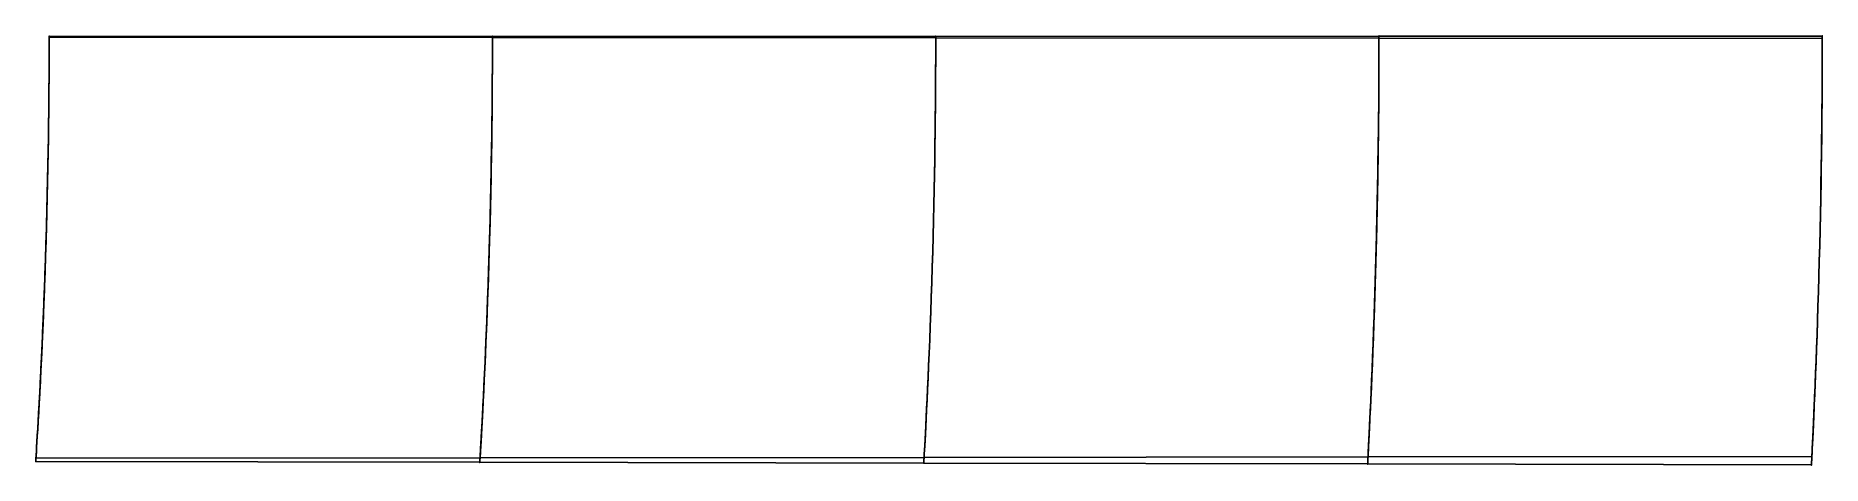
# Model space of a CAD drawing. Extents: x 311.4 to 394, y -19.8 to 0.
import ezdxf

# ---------------------------------------------------------------- set-up
doc = ezdxf.new("R2010")
doc.units = 0

msp = doc.modelspace()

# ---------------------------------------------------------------- linework, layer by layer
at = {"layer": '1', "color": 4}
for points in [[(311.999996, -0.049596, 2.816808), (311.999997, -0.042837, 2.812756), (311.999998, -0.036064, 2.809425), (311.999999, -0.029428, 2.806889), (311.999999, -0.023072, 2.805204), (312, -0.017137, 2.804406), (312, -0.011751, 2.804513), (312, -0.007034, 2.805522), (312, -0.003088, 2.807412), (312, 0, 2.81014), (312, 0.002163, 2.813647), (312, 0.003354, 2.817857), (312, 0.003547, 2.822677), (312, 0.002737, 2.828001), (312, 0.000944, 2.833714), (312, -0.001795, 2.83969), (312, -0.005418, 2.845798), (312, -0.009847, 2.851905), (312, -0.014984, 2.857878)], [(332.499994, -0.064312, 2.116462), (332.499995, -0.055553, 2.1112), (332.499997, -0.046814, 2.106882), (332.499998, -0.03827, 2.103593), (332.499999, -0.030094, 2.101401), (332.499999, -0.022447, 2.100348), (332.5, -0.015484, 2.100456), (332.5, -0.009343, 2.101722), (332.5, -0.004147, 2.104121), (332.5, 0, 2.107605), (332.5, 0.003015, 2.112104), (332.5, 0.004839, 2.117529), (332.5, 0.005435, 2.12377), (332.5, 0.004791, 2.130703), (332.5, 0.002921, 2.13819), (332.5, -0.000138, 2.146081), (332.5, -0.004323, 2.154218), (332.5, -0.009552, 2.162439), (332.5, -0.01572, 2.170579)], [(352.999991, -0.079911, 1.416168), (352.999993, -0.069042, 1.409652), (352.999995, -0.058239, 1.404316), (352.999997, -0.0477, 1.400255), (352.999998, -0.037617, 1.397545), (352.999999, -0.028173, 1.396234), (352.999999, -0.019542, 1.396346), (353, -0.011879, 1.397879), (353, -0.005326, 1.400805), (353, 0, 1.40507), (353, 0.004001, 1.410597), (353, 0.006605, 1.417285), (353, 0.007764, 1.425012), (353, 0.007458, 1.433638), (353, 0.005694, 1.443004), (353, 0.002503, 1.452942), (353, -0.002056, 1.463269), (353, -0.0079, 1.473798), (353, -0.014922, 1.484337)], [(373.499988, -0.096353, 0.715855), (373.499991, -0.083276, 0.708061), (373.499993, -0.070321, 0.701691), (373.499996, -0.057704, 0.696852), (373.499997, -0.045634, 0.693624), (373.499998, -0.034311, 0.692059), (373.499999, -0.023924, 0.692184), (373.5, -0.014644, 0.693996), (373.5, -0.006625, 0.697466), (373.5, 0, 0.702535), (373.5, 0.005122, 0.709119), (373.5, 0.008655, 0.71711), (373.5, 0.010544, 0.726374), (373.5, 0.010755, 0.736758), (373.5, 0.009287, 0.74809), (373.5, 0.006165, 0.760182), (373.5, 0.00144, 0.772834), (373.5, -0.004808, 0.785836), (373.5, -0.012476, 0.798974)], [(393.999984, -0.113623, 0.015463), (393.999988, -0.098246, 0.006381), (393.999991, -0.083056, -0.001022), (393.999994, -0.068282, -0.006635), (393.999996, -0.054147, -0.010373), (393.999998, -0.040864, -0.01218), (393.999999, -0.028633, -0.012029), (394, -0.017638, -0.009923), (394, -0.008046, -0.005893), (394, 0, 0), (394, 0.006379, 0.007666), (394, 0.010995, 0.01699), (394, 0.01378, 0.027832), (394, 0.014692, 0.040027), (394, 0.013718, 0.053392), (394, 0.010874, 0.067727), (394, 0.006203, 0.082814), (394, -0.000223, 0.098428), (394, -0.008309, 0.114334)]]:
    msp.add_polyline3d(points, dxfattribs=at)
at = {"layer": '1', "color": 7}
for points in [[(312, 0, -82), (312, 0, 0), (312, 0, 2.81014), (312, 0, 3.174418), (312, 0, 3.538695), (312, 0, 3.902973), (312, 0, 4.267251), (312, 0, 4.631528), (312, 0, 4.995806), (312, 0, 5.360084), (312, 0, 5.724361), (312, 0, 6.088639), (312, 0, 6.452917), (312, 0, 6.817194), (312, 0, 7.181472), (312, 0, 7.54575), (312, 0, 7.910027), (312, 0, 8.274305), (312, 0, 8.638583), (312, 0, 9.00286), (312, 0, 9.367138), (312, 0, 9.731416), (312, 0, 10.095693), (312, 0, 10.459971), (312, 0, 10.824249), (312, 0, 11.188526), (312, 0, 11.552804), (312, 0, 11.917082), (312, 0, 12.281359), (312, 0, 12.645637), (312, 0, 13.009915), (312, 0, 13.374192), (312, 0, 13.73847), (312, 0, 14.102748), (312, 0, 14.467025), (312, 0, 14.831303), (312, 0, 15.195581), (312, 0, 15.559858), (312, 0, 15.924136), (312, 0, 16.288414), (312, 0, 16.652691), (312, 0, 17.016969), (312, 0, 17.381247), (312, 0, 17.745524), (312, 0, 18.109802), (312, 0, 18.47408), (312, 0, 18.838357), (312, 0, 19.202635), (312, 0, 19.566913), (312, 0, 19.93119), (312, 0, 20.295468), (312, 0, 20.659746), (312, 0, 21.024023), (312, 0, 21.388301), (312, 0, 21.752579), (312, 0, 22.116856), (312, 0, 22.481134), (312, 0, 22.845412), (312, 0, 23.209689), (312, 0, 23.573967), (312, 0, 23.938245), (312, 0, 24.302522), (312, 0, 24.6668), (312, 0, 27), (312, 0, 109)], [(394, 0, -82), (394, 0, 0), (394, 0, 0.455203), (394, 0, 0.910407), (394, 0, 1.36561), (394, 0, 1.820813), (394, 0, 2.276017), (394, 0, 2.73122), (394, 0, 3.186423), (394, 0, 3.641627), (394, 0, 4.09683), (394, 0, 4.552033), (394, 0, 5.007237), (394, 0, 5.46244), (394, 0, 5.917643), (394, 0, 6.372847), (394, 0, 6.82805), (394, 0, 7.283253), (394, 0, 7.738457), (394, 0, 8.19366), (394, 0, 8.648863), (394, 0, 9.104067), (394, 0, 9.55927), (394, 0, 10.014473), (394, 0, 10.469677), (394, 0, 10.92488), (394, 0, 11.380083), (394, 0, 11.835287), (394, 0, 12.29049), (394, 0, 12.745693), (394, 0, 13.200897), (394, 0, 13.6561), (394, 0, 14.111303), (394, 0, 14.566507), (394, 0, 15.02171), (394, 0, 15.476913), (394, 0, 15.932117), (394, 0, 16.38732), (394, 0, 16.842523), (394, 0, 17.297727), (394, 0, 17.75293), (394, 0, 18.208133), (394, 0, 18.663337), (394, 0, 19.11854), (394, 0, 19.573743), (394, 0, 20.028947), (394, 0, 20.48415), (394, 0, 20.939353), (394, 0, 21.394557), (394, 0, 21.84976), (394, 0, 22.304963), (394, 0, 22.760167), (394, 0, 23.21537), (394, 0, 23.670573), (394, 0, 24.125777), (394, 0, 24.58098), (394, 0, 25.036183), (394, 0, 25.491387), (394, 0, 25.94659), (394, 0, 26.401793), (394, 0, 26.856997), (394, 0, 27.3122), (394, 0, 109)], [(311.999996, -0.049596, 2.816808), (332.499994, -0.064312, 2.116462), (352.999991, -0.079911, 1.416168), (373.499988, -0.096353, 0.715855), (393.999984, -0.113623, 0.015463)], [(312, -0.014984, 2.857878), (332.5, -0.01572, 2.170579), (353, -0.014922, 1.484337), (373.5, -0.012476, 0.798974), (394, -0.008309, 0.114334)], [(311.379214, -19.671936, 24.541572), (331.91549, -19.706793, 25.166457), (352.447384, -19.744398, 25.789255), (372.975619, -19.784791, 26.410005), (393.500761, -19.828032, 27.028668)], [(311.388997, -19.516468, 24.644151), (331.927717, -19.499762, 25.295393), (352.462069, -19.480492, 25.944942), (372.992776, -19.458643, 26.592828), (393.520413, -19.434098, 27.239086)]]:
    msp.add_polyline3d(points, dxfattribs=at)
at = {"layer": '1', "color": 1}
for points in [[(311.379214, -19.671936, 24.541572), (311.382617, -19.617998, 24.44954), (311.388409, -19.525851, 24.292908), (311.396552, -19.395559, 24.072706), (311.406991, -19.227219, 23.790371), (311.419655, -19.021001, 23.447729), (311.434457, -18.777093, 23.047023), (311.451349, -18.494796, 22.591547), (311.470223, -18.174158, 22.084533), (311.490852, -17.817096, 21.528307), (311.513127, -17.423308, 20.927166), (311.536936, -16.992271, 20.286015), (311.561947, -16.52734, 19.607296), (311.588075, -16.027207, 18.897281), (311.615008, -15.494729, 18.159481), (311.642493, -14.931727, 17.398481), (311.670349, -14.338527, 16.620385), (311.698187, -13.720077, 15.82783), (311.725891, -13.075502, 15.028463), (311.753046, -12.411221, 14.224032), (311.779517, -11.727429, 13.421709), (311.804968, -11.030041, 12.623812), (311.829247, -10.320888, 11.836307), (311.852118, -9.60504, 11.062257), (311.873421, -8.886458, 10.305661), (311.89307, -8.16778, 9.571742), (311.910908, -7.455546, 8.861791), (311.926978, -6.749825, 8.183345), (311.941167, -6.058744, 7.535663), (311.953564, -5.382753, 6.925544), (311.964163, -4.728765, 6.352809), (311.973045, -4.101125, 5.819528), (311.980348, -3.501752, 5.33002), (311.986162, -2.938522, 4.881646), (311.990664, -2.413685, 4.477413), (311.99402, -1.931697, 4.117399), (311.996406, -1.497475, 3.800568), (311.998016, -1.112666, 3.529084), (311.999023, -0.780923, 3.302266), (311.999589, -0.506401, 3.118246), (311.999863, -0.291966, 2.976066), (311.999969, -0.139316, 2.875583), (311.999996, -0.049596, 2.816808)], [(331.91549, -19.706793, 25.166457), (331.918582, -19.654642, 25.069103), (331.923847, -19.565534, 24.903404), (331.931252, -19.439497, 24.670417), (331.940752, -19.276588, 24.371618), (331.952287, -19.076931, 24.008882), (331.965783, -18.840624, 23.584528), (331.981223, -18.566578, 23.102099), (331.998521, -18.254654, 22.564991), (332.017449, -17.907076, 21.975425), (332.037931, -17.523197, 21.337953), (332.059902, -17.101807, 20.657985), (332.08302, -16.64686, 19.937739), (332.107244, -16.156384, 19.183951), (332.13229, -15.63303, 18.400481), (332.157905, -15.079007, 17.591793), (332.183968, -14.493488, 16.764922), (332.210059, -13.882596, 15.921957), (332.236143, -13.24368, 15.071947), (332.261754, -12.584774, 14.215784), (332.286825, -11.904458, 13.362065), (332.310978, -11.209996, 12.512379), (332.334109, -10.501891, 11.673996), (332.355949, -9.786388, 10.849351), (332.376366, -9.066502, 10.043573), (332.395251, -8.345486, 9.261565), (332.412451, -7.629694, 8.505242), (332.428018, -6.918319, 7.78305), (332.441803, -6.220762, 7.093599), (332.453913, -5.535868, 6.445353), (332.4643, -4.872265, 5.836931), (332.47305, -4.233346, 5.271684), (332.480278, -3.621446, 4.753675), (332.486054, -3.045355, 4.27986), (332.490549, -2.507014, 3.853721), (332.493916, -2.011435, 3.475036), (332.496321, -1.564209, 3.142365), (332.497953, -1.166858, 2.858078), (332.498981, -0.823314, 2.62141), (332.499564, -0.538562, 2.429833), (332.49985, -0.315988, 2.281971), (332.499963, -0.157492, 2.177531), (332.499994, -0.064312, 2.116462)], [(352.447384, -19.744398, 25.789255), (352.4502, -19.69407, 25.686592), (352.454995, -19.608079, 25.511888), (352.461743, -19.486406, 25.2662), (352.470405, -19.329083, 24.951036), (352.480931, -19.136182, 24.568323), (352.493262, -18.907681, 24.120485), (352.507404, -18.642152, 23.611262), (352.523295, -18.339201, 23.044234), (352.540706, -18.00141, 22.421529), (352.559585, -17.627788, 21.747939), (352.579914, -17.216402, 21.02935), (352.601342, -16.771804, 20.267805), (352.623863, -16.291449, 19.470422), (352.647231, -15.777536, 18.641546), (352.671172, -15.233007, 17.785312), (352.69564, -14.655568, 16.909861), (352.720177, -14.052649, 16.016672), (352.744821, -13.419804, 15.116143), (352.769063, -12.766691, 14.208391), (352.792893, -12.090269, 13.303301), (352.815903, -11.399049, 12.401928), (352.838028, -10.692338, 11.512676), (352.858965, -9.977531, 10.6374), (352.878616, -9.256475, 9.782487), (352.896841, -8.53345, 8.952239), (352.913501, -7.814131, 8.149553), (352.928648, -7.097138, 7.383474), (352.942104, -6.393082, 6.652114), (352.953993, -5.699019, 5.965595), (352.964224, -5.025571, 5.321265), (352.972891, -4.374736, 4.724034), (352.980083, -3.749767, 4.177299), (352.985855, -3.160055, 3.677972), (352.990371, -2.607338, 3.229874), (352.99377, -2.097249, 2.832479), (352.996209, -1.636062, 2.483984), (352.997874, -1.225256, 2.186875), (352.99893, -0.868972, 1.940392), (352.999535, -0.573128, 1.741324), (352.999835, -0.34171, 1.587847), (352.999956, -0.176858, 1.479502), (352.999991, -0.079911, 1.416168)], [(372.975619, -19.784791, 26.410005), (372.978184, -19.736368, 26.302124), (372.982555, -19.653587, 26.118451), (372.98871, -19.536425, 25.860106), (372.996619, -19.384846, 25.528655), (373.006237, -19.198881, 25.126077), (373.017517, -18.978468, 24.654843), (373.030494, -18.721654, 24.118986), (373.045118, -18.427958, 23.522171), (373.06116, -18.100292, 22.866479), (373.078595, -17.737295, 22.156914), (373.097447, -17.336245, 21.399892), (373.117354, -16.90237, 20.597227), (373.138339, -16.432586, 19.756394), (373.160193, -15.928594, 18.882241), (373.182633, -15.393916, 17.978673), (373.205668, -14.824958, 17.054789), (373.228805, -14.230571, 16.111458), (373.252163, -13.604159, 15.160543), (373.275176, -12.957339, 14.201246), (373.29791, -12.28498, 13.244998), (373.319898, -11.597563, 12.291884), (373.34114, -10.892342, 11.351919), (373.361282, -10.178577, 10.426014), (373.380268, -9.456486, 9.522015), (373.39792, -8.731746, 8.643408), (373.414123, -8.008896, 7.794432), (373.428918, -7.286519, 6.984186), (373.442111, -6.575708, 6.211), (373.453835, -5.872245, 5.486076), (373.463957, -5.188689, 4.805685), (373.472585, -4.525309, 4.176462), (373.479776, -3.886746, 3.600797), (373.485574, -3.282629, 3.075927), (373.490135, -2.714668, 2.605827), (373.493584, -2.189144, 2.189686), (373.496072, -1.713026, 1.825391), (373.49778, -1.287849, 1.515441), (373.498872, -0.91788, 1.25917), (373.499502, -0.610075, 1.052668), (373.499818, -0.369102, 0.893635), (373.499948, -0.197378, 0.78143), (373.499988, -0.096353, 0.715855)], [(393.500761, -19.828032, 27.028668), (393.503101, -19.781539, 26.915521), (393.507089, -19.70206, 26.722913), (393.512707, -19.58953, 26.451968), (393.51993, -19.443876, 26.104288), (393.528724, -19.265088, 25.6819), (393.539049, -19.052996, 25.187364), (393.550969, -18.805181, 24.624968), (393.564443, -18.521048, 23.998476), (393.579243, -18.203842, 23.309903), (393.595365, -17.851858, 22.564503), (393.612875, -17.461513, 21.769159), (393.631401, -17.03878, 20.925519), (393.650991, -16.580024, 20.041362), (393.671476, -16.086287, 19.122094), (393.692551, -15.561985, 18.171316), (393.714291, -15.001911, 17.199127), (393.736163, -14.416435, 16.205836), (393.75836, -13.796881, 15.204595), (393.780269, -13.156736, 14.193902), (393.802016, -12.488887, 13.186499), (393.823094, -11.805538, 12.181782), (393.84355, -11.102161, 11.191111), (393.862988, -10.389742, 10.214605), (393.881395, -9.666764, 9.261567), (393.898547, -8.940597, 8.334558), (393.914366, -8.214158, 7.439377), (393.928868, -7.486452, 6.58489), (393.941853, -6.768793, 5.769843), (393.95346, -6.055694, 5.00642), (393.963516, -5.361722, 4.289891), (393.972143, -4.685161, 3.628687), (393.979364, -4.032488, 3.023931), (393.985216, -3.413144, 2.473531), (393.989843, -2.82905, 1.981415), (393.993362, -2.287156, 1.546518), (393.995911, -1.795117, 1.166463), (393.997671, -1.354633, 0.843674), (393.998806, -0.97002, 0.577651), (393.999465, -0.64937, 0.363772), (393.999799, -0.398117, 0.199244), (393.999939, -0.218996, 0.083224), (393.999984, -0.113623, 0.015463)]]:
    msp.add_polyline3d(points, dxfattribs=at)
at = {"layer": '1', "color": 3}
for points in [[(312, -0.014984, 2.857878), (311.999988, -0.087996, 2.936368), (311.999928, -0.212325, 3.070102), (311.99976, -0.387203, 3.25837), (311.9994, -0.611707, 3.50006), (311.998744, -0.885336, 3.792959), (311.997661, -1.208168, 4.133635), (311.996004, -1.579128, 4.519504), (311.993625, -1.994494, 4.950486), (311.990355, -2.453231, 5.422956), (311.986022, -2.953297, 5.934027), (311.98048, -3.489977, 6.483355), (311.973534, -4.063756, 7.064542), (311.965066, -4.668812, 7.677737), (311.954956, -5.301461, 8.320403), (311.943062, -5.960374, 8.987326), (311.929386, -6.637613, 9.679823), (311.913817, -7.332855, 10.391234), (311.896449, -8.037718, 11.122739), (311.877269, -8.75037, 11.868858), (311.856392, -9.465226, 12.62763), (311.833936, -10.178235, 13.395497), (311.810005, -10.886734, 14.167616), (311.784836, -11.585153, 14.941744), (311.758542, -12.272386, 15.711725), (311.731461, -12.942031, 16.476048), (311.703694, -13.594372, 17.227633), (311.675648, -14.222878, 17.965207), (311.647477, -14.827342, 18.682472), (311.619534, -15.403439, 19.376651), (311.592096, -15.948844, 20.043574), (311.565366, -16.462762, 20.6782), (311.539745, -16.940704, 21.278527), (311.515362, -17.383297, 21.839077), (311.492532, -17.787708, 22.357259), (311.471533, -18.151706, 22.830365), (311.452486, -18.475626, 23.254281), (311.435593, -18.758237, 23.626412), (311.421069, -18.997836, 23.944898), (311.409051, -19.193832, 24.207551), (311.399647, -19.345801, 24.412532), (311.392942, -19.453419, 24.55841), (311.388997, -19.516468, 24.644151)], [(332.5, -0.01572, 2.170579), (332.499989, -0.086297, 2.256677), (332.499936, -0.206498, 2.403318), (332.499788, -0.375614, 2.609645), (332.499471, -0.592872, 2.874276), (332.498892, -0.858223, 3.194422), (332.497933, -1.172501, 3.565797), (332.496458, -1.534815, 3.985507), (332.494333, -1.941226, 4.453419), (332.491401, -2.391265, 4.965209), (332.487498, -2.883347, 5.517368), (332.48249, -3.412336, 6.109669), (332.476185, -3.979528, 6.734929), (332.468463, -4.579413, 7.392627), (332.459222, -5.207262, 8.081078), (332.448298, -5.863371, 8.793406), (332.435712, -6.538125, 9.532119), (332.421332, -7.232407, 10.289419), (332.405258, -7.936911, 11.066891), (332.387477, -8.649582, 11.859165), (332.368077, -9.365428, 12.663446), (332.34719, -10.079448, 13.476787), (332.324875, -10.790164, 14.293199), (332.30139, -11.490692, 15.111237), (332.27679, -12.181321, 15.92351), (332.251444, -12.854091, 16.729442), (332.225382, -13.51095, 17.520626), (332.199047, -14.143656, 18.296743), (332.172532, -14.753269, 19.0505), (332.146213, -15.334378, 19.779653), (332.120328, -15.88515, 20.479508), (332.095073, -16.404648, 21.14503), (332.070853, -16.887833, 21.774327), (332.047758, -17.335985, 22.361409), (332.026115, -17.745682, 22.903898), (332.006201, -18.114433, 23.399088), (331.988114, -18.442937, 23.842538), (331.972052, -18.729841, 24.231627), (331.958237, -18.973111, 24.564571), (331.946802, -19.172125, 24.839109), (331.937853, -19.326445, 25.05334), (331.931472, -19.435731, 25.205788), (331.927717, -19.499762, 25.295393)], [(353, -0.014922, 1.484337), (352.99999, -0.082655, 1.578138), (352.999944, -0.198032, 1.737833), (352.999816, -0.360425, 1.962416), (352.999541, -0.569252, 2.250213), (352.999036, -0.825003, 2.597823), (352.998193, -1.129376, 3.000074), (352.996891, -1.48161, 3.453847), (352.995006, -1.877637, 3.958853), (352.992392, -2.317581, 4.510105), (352.988892, -2.800379, 5.103457), (352.984382, -3.320597, 5.738661), (352.978675, -3.880044, 6.408092), (352.971646, -4.474031, 7.110154), (352.963209, -5.096353, 7.844279), (352.953179, -5.749226, 8.601858), (352.941594, -6.421176, 9.386582), (352.928304, -7.114243, 10.189663), (352.913404, -7.818499, 11.012784), (352.896896, -8.531178, 11.851049), (352.87883, -9.248307, 12.700543), (352.859355, -9.963701, 13.559069), (352.838491, -10.677048, 14.419543), (352.816509, -11.380289, 15.281151), (352.793416, -12.075001, 16.135467), (352.769608, -12.751621, 16.982739), (352.74505, -13.413795, 17.813308), (352.72022, -14.051552, 18.62775), (352.695151, -14.66732, 19.417741), (352.670252, -15.254287, 20.181736), (352.645713, -15.811424, 20.914339), (352.621735, -16.337435, 21.610627), (352.598724, -16.826762, 22.268775), (352.576735, -17.281384, 22.882295), (352.556107, -17.69721, 23.449017), (352.537122, -18.071466, 23.966229), (352.519851, -18.405285, 24.429167), (352.504494, -18.697111, 24.835193), (352.491278, -18.94462, 25.182556), (352.480338, -19.147101, 25.468962), (352.471774, -19.304111, 25.692443), (352.465666, -19.415315, 25.851458), (352.462069, -19.480492, 25.944942)], [(373.5, -0.012476, 0.798974), (373.499992, -0.076956, 0.900556), (373.499953, -0.186817, 1.073423), (373.499844, -0.341529, 1.316421), (373.499609, -0.540746, 1.62756), (373.499174, -0.785589, 2.002796), (373.498442, -1.078729, 2.436053), (373.497303, -1.419465, 2.924061), (373.495645, -1.803706, 3.466271), (373.49333, -2.232187, 4.057079), (373.490209, -2.704416, 4.69171), (373.486164, -3.214848, 5.369701), (373.481019, -3.765437, 6.083362), (373.474635, -4.352817, 6.82966), (373.466945, -4.96897, 7.609316), (373.457746, -5.617988, 8.412177), (373.447082, -6.287061, 9.242542), (373.434798, -6.978661, 10.091343), (373.420975, -7.682788, 10.959822), (373.405631, -8.395517, 11.84391), (373.388779, -9.114245, 12.738376), (373.370591, -9.831163, 13.641964), (373.351032, -10.547828, 14.546148), (373.330409, -11.254154, 15.451217), (373.308665, -11.953701, 16.3473), (373.286231, -12.634873, 17.235701), (373.263006, -13.303313, 18.105393), (373.239511, -13.946943, 18.957979), (373.215721, -14.569678, 19.784099), (373.192067, -15.163484, 20.582755), (373.168704, -15.727948, 21.347959), (373.14584, -16.261374, 22.074919), (373.123879, -16.757702, 22.761853), (373.102845, -17.21967, 23.40173), (373.083093, -17.642449, 23.992642), (373.064904, -18.022965, 24.531827), (373.048336, -18.362716, 25.014262), (373.033577, -18.660123, 25.437192), (373.020873, -18.912388, 25.798977), (373.010351, -19.11878, 26.097241), (373.002113, -19.278847, 26.32995), (372.996236, -19.392219, 26.495525), (372.992776, -19.458643, 26.592828)], [(394, -0.008309, 0.114334), (393.999994, -0.069096, 0.223711), (393.999962, -0.172744, 0.409848), (393.999871, -0.318815, 0.67139), (393.999673, -0.507244, 1.006014), (393.999305, -0.739871, 1.409006), (393.998679, -1.020453, 1.873368), (393.997693, -1.348274, 2.395747), (393.996249, -1.719341, 2.975241), (393.994215, -2.135009, 3.605665), (393.991452, -2.595379, 4.281647), (393.987843, -3.095043, 5.0023), (393.983225, -3.635702, 5.760208), (393.977445, -4.21575, 6.550644), (393.970453, -4.825127, 7.375679), (393.962029, -5.469868, 8.2237), (393.95222, -6.135848, 9.099504), (393.940871, -6.825716, 9.993952), (393.928041, -7.529861, 10.907553), (393.913769, -8.242709, 11.837295), (393.898031, -8.963338, 12.776514), (393.881016, -9.682202, 13.724907), (393.862649, -10.402585, 14.672656), (393.843255, -11.112636, 15.620902), (393.82273, -11.817666, 16.558602), (393.801532, -12.504126, 17.487899), (393.779506, -13.179568, 18.396606), (393.757202, -13.82989, 19.287173), (393.734545, -14.460558, 20.149272), (393.711997, -15.061987, 20.982501), (393.689669, -15.634726, 21.780185), (393.667782, -16.176451, 22.53775), (393.646741, -16.680633, 23.253381), (393.626536, -17.150795, 23.919586), (393.607542, -17.581312, 24.534634), (393.590043, -17.968804, 25.095776), (393.574078, -18.315168, 25.597684), (393.559833, -18.618742, 26.03751), (393.547565, -18.876289, 26.413706), (393.537401, -19.087021, 26.723829), (393.529439, -19.250472, 26.965771), (393.523758, -19.366247, 27.137907), (393.520413, -19.434098, 27.239086)]]:
    msp.add_polyline3d(points, dxfattribs=at)
at = {"layer": '1', "color": 2}
for points in [[(311.388997, -19.516468, 24.644151), (311.388349, -19.526801, 24.655985), (311.387586, -19.538971, 24.665911), (311.386728, -19.552634, 24.67365), (311.385801, -19.567402, 24.678981), (311.384829, -19.582857, 24.681754), (311.383841, -19.59856, 24.681889), (311.382865, -19.614066, 24.679383), (311.381928, -19.628935, 24.674305), (311.381057, -19.642743, 24.6668), (311.380277, -19.655098, 24.657079), (311.379611, -19.665648, 24.645417), (311.379078, -19.674092, 24.632145), (311.378692, -19.68019, 24.617638), (311.378466, -19.683766, 24.602309), (311.378406, -19.684719, 24.586593), (311.378514, -19.68302, 24.570937), (311.378785, -19.678719, 24.555786), (311.379214, -19.671936, 24.541572)], [(331.927717, -19.499762, 25.295393), (331.926941, -19.512968, 25.31096), (331.926023, -19.528579, 25.324106), (331.924988, -19.546161, 25.334464), (331.923865, -19.565223, 25.341747), (331.922685, -19.585235, 25.34575), (331.92148, -19.605638, 25.346363), (331.920285, -19.625862, 25.343567), (331.919132, -19.645343, 25.33744), (331.918055, -19.663536, 25.32815), (331.917083, -19.679931, 25.315956), (331.916245, -19.694069, 25.301197), (331.915563, -19.705553, 25.284283), (331.915058, -19.71406, 25.265686), (331.914744, -19.719351, 25.245925), (331.914629, -19.721277, 25.225553), (331.914718, -19.719782, 25.205138), (331.915008, -19.714909, 25.185254), (331.91549, -19.706793, 25.166457)], [(352.462069, -19.480492, 25.944942), (352.461172, -19.496721, 25.964553), (352.460107, -19.515963, 25.981209), (352.458903, -19.537693, 25.994454), (352.457593, -19.561314, 26.003925), (352.456212, -19.58618, 26.009363), (352.454798, -19.611608, 26.010617), (352.45339, -19.6369, 26.007653), (352.452026, -19.661361, 26.00055), (352.450745, -19.684318, 25.9895), (352.449582, -19.705137, 25.974805), (352.448569, -19.723245, 25.956867), (352.447735, -19.738142, 25.936176), (352.447103, -19.749415, 25.9133), (352.446692, -19.756753, 25.888867), (352.446513, -19.75995, 25.863547), (352.446571, -19.758919, 25.838039), (352.446864, -19.753687, 25.813045), (352.447384, -19.744398, 25.789255)], [(372.992776, -19.458643, 26.592828), (372.991763, -19.478051, 26.616791), (372.990558, -19.501122, 26.637245), (372.989192, -19.527234, 26.653638), (372.987701, -19.555683, 26.665531), (372.986126, -19.585703, 26.672601), (372.984509, -19.616483, 26.674657), (372.982892, -19.647192, 26.671642), (372.981321, -19.677, 26.663635), (372.979837, -19.705098, 26.65085), (372.978483, -19.730726, 26.633628), (372.977294, -19.753187, 26.612432), (372.976304, -19.77187, 26.587833), (372.97554, -19.786267, 26.560493), (372.975025, -19.795985, 26.53115), (372.974771, -19.800758, 26.500599), (372.974787, -19.800455, 26.469667), (372.975072, -19.795085, 26.439194), (372.975619, -19.784791, 26.410005)], [(393.520413, -19.434098, 27.239086), (393.519289, -19.456863, 27.267709), (393.517947, -19.483976, 27.292247), (393.516424, -19.51472, 27.312049), (393.514758, -19.548281, 27.326592), (393.512993, -19.583768, 27.335488), (393.511177, -19.620239, 27.3385), (393.509356, -19.656725, 27.335547), (393.507579, -19.692255, 27.326703), (393.505895, -19.725881, 27.3122), (393.504349, -19.756707, 27.292419), (393.502982, -19.783908, 27.267881), (393.501833, -19.806757, 27.239236), (393.500932, -19.82464, 27.207243), (393.500305, -19.837078, 27.172752), (393.49997, -19.843736, 27.136681), (393.499934, -19.844434, 27.099992), (393.500201, -19.839152, 27.063664), (393.500761, -19.828032, 27.028668)]]:
    msp.add_polyline3d(points, dxfattribs=at)

doc.saveas('drawing.dxf')
